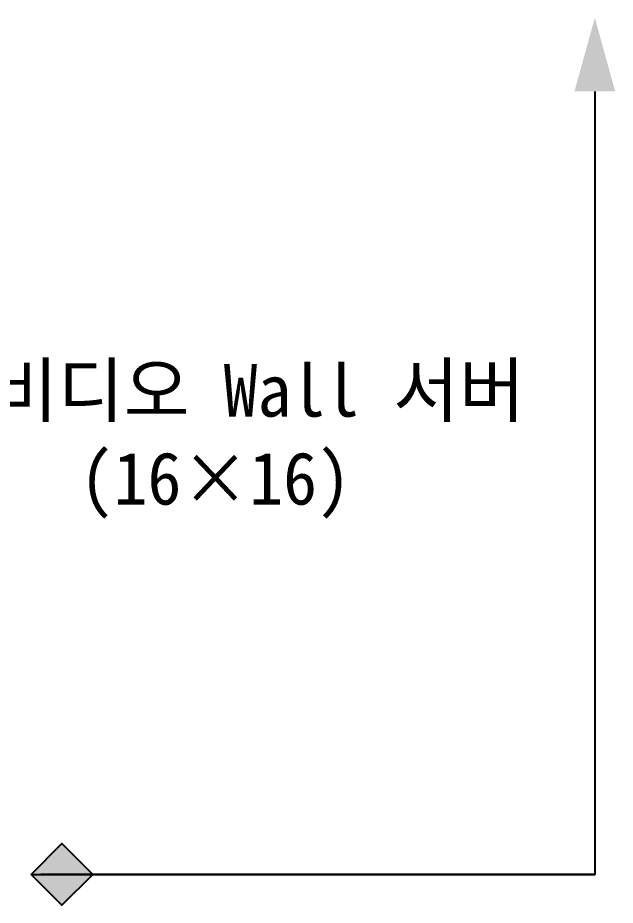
# Model space of a CAD drawing. Header units: millimetres. Extents: x 4 to 3929, y -454 to 587.
# Drawn here: x 2028.4 to 2096.7, y 264.8 to 366.2 of the extents above; entities that cross this region are included whole.
import ezdxf

# ---------------------------------------------------------------- set-up
doc = ezdxf.new("R2010")
doc.units = ezdxf.units.MM
doc.header["$LTSCALE"] = 10
for name, color, linetype in [('CZ-LIN1', 7, 'Continuous'), ('CZ-TABL-LIN1', 4, 'Continuous'), ('CZ-TEX2', 3, 'Continuous')]:
    doc.layers.add(name, color=color, linetype=linetype)
doc.styles.get("Standard").update_dxf_attribs({"font": 'GulimChe.ttf'})

# ---------------------------------------------------------------- blocks, each defined once
blk = doc.blocks.new('RE')
at = {"layer": 'CZ-LIN1'}
h = blk.add_hatch(color=256, dxfattribs=at)
h.dxf.hatch_style = 1
h.paths.add_polyline_path([(-3.54, 0), (0, 3.54), (3.54, 0), (0, -3.54)])
at = {"layer": 'CZ-LIN1', "flags": 128}
blk.add_lwpolyline([(-3.54, 0), (0, 3.54), (3.54, 0), (0, -3.54)], close=True, dxfattribs=at)
blk.add_lwpolyline([(-3.54, 0), (3.54, 0)], dxfattribs=at)
blk = doc.blocks.new('HA')
at = {"layer": 'CZ-LIN1'}
blk.add_solid([(-2.33, -8.42), (0, 0), (2.33, -8.42)], dxfattribs=at)

msp = doc.modelspace()

# ---------------------------------------------------------------- linework, layer by layer
at = {"layer": 'CZ-LIN1', "flags": 128}
msp.add_lwpolyline([(2094.38, 357.8), (2094.38, 268.3), (2031.06, 268.3), (2094.38, 268.3)], dxfattribs=at)

# ---------------------------------------------------------------- block references
at = {"layer": 'CZ-TABL-LIN1'}
for name, p in [('HA', (2094.38, 366.22)), ('RE', (2033.46, 268.3))]:
    msp.add_blockref(name, p, dxfattribs=at)

# ---------------------------------------------------------------- texts
at = {"layer": 'CZ-TEX2'}
for s, p in [('IP 비디오 Wall 서버', (2013.84, 320.64)), ('(16×16)', (2035.48, 310.57))]:
    msp.add_text(s, height=6, dxfattribs=at).set_placement(p)

doc.saveas('drawing.dxf')
